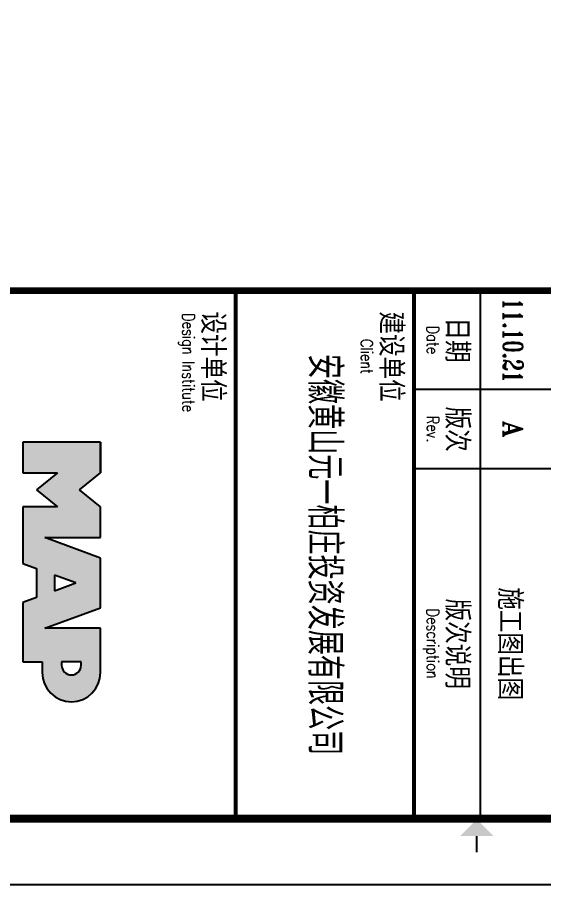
# Model space of a CAD drawing. Extents: x -395226 to -176901, y -140672 to 68263.
# Drawn here: x -322643 to -318658, y -140672 to -134103 of the extents above; entities that cross this region are included whole.
import ezdxf
from ezdxf.enums import TextEntityAlignment as Align

# ---------------------------------------------------------------- set-up
doc = ezdxf.new("R2010")
doc.units = 0
doc.header["$LTSCALE"] = 1000
doc.header["$MEASUREMENT"] = 0
doc.layers.get('0').update_dxf_attribs({"linetype": 'CONTINUOUS'})
doc.layers.add('图框', color=7, linetype='CONTINUOUS')
doc.styles.add('TKZ1_tjhts.shx', font='tjromant.shx', dxfattribs={"bigfont": 'tjhts.shx'})
doc.styles.add('TKZ2_tjkts.shx', font='tjromant.shx', dxfattribs={"bigfont": 'tjkts.shx'})

# ---------------------------------------------------------------- blocks, each defined once
blk = doc.blocks.new('A$C0731766E')
at = {"linetype": 'ByBlock', "lineweight": -2}
h = blk.add_hatch(color=0, dxfattribs=at)
edge = h.paths.add_edge_path()
edge.add_line((544, 1379), (0, 1379))
edge.add_line((0, 1379), (0, 0))
edge.add_line((0, 0), (544, 0))
edge.add_line((544, 0), (544, 615))
edge.add_line((544, 615), (847, 243))
edge.add_line((847, 243), (1150, 615))
edge.add_line((1150, 615), (1150, 0))
edge.add_line((1150, 0), (2154, 0))
edge.add_line((2154, 0), (2244, 243))
edge.add_line((2244, 243), (2757, 243))
edge.add_line((2757, 243), (2847, 0))
edge.add_line((2847, 0), (3900, 0))
edge.add_line((3900, 0), (3900, 345))
edge.add_line((3900, 345), (4093, 345))
edge.add_arc((4093, 862), 517, 270, 450)
edge.add_line((4093, 1379), (3305, 1379))
edge.add_line((3305, 1379), (3305, 393))
edge.add_line((3305, 393), (2941, 1379))
edge.add_line((2941, 1379), (2060, 1379))
edge.add_line((2060, 1379), (1694, 388))
edge.add_line((1694, 388), (1694, 1379))
edge.add_line((1694, 1379), (1150, 1379))
edge.add_line((1150, 1379), (847, 1006))
edge.add_line((847, 1006), (544, 1379))
edge.add_line((544, 1379), (0, 1379))
edge.add_line((0, 1379), (544, 1379))
edge = h.paths.add_edge_path(flags=16)
edge.add_arc((3961, 862), 173, 270, 450)
edge.add_line((3961, 1035), (3900, 1035))
edge.add_line((3900, 1035), (3900, 689))
edge.add_line((3900, 689), (3961, 689))
h.paths.add_polyline_path([(2500, 939), (2361, 561), (2640, 561)], flags=16)
at = {"color": 0, "linetype": 'ByBlock', "lineweight": -2}
for p, q in [((544, 1379), (0, 1379)), ((0, 1379), (0, 0)), ((544, 1379), (0, 1379)), ((0, 1379), (544, 1379)), ((847, 1006), (544, 1379)), ((1150, 1379), (847, 1006)), ((1694, 1379), (1150, 1379)), ((2060, 1379), (1694, 388)), ((1694, 388), (1694, 1379)), ((2941, 1379), (2060, 1379)), ((3305, 393), (2941, 1379)), ((4093, 1379), (3305, 1379)), ((3305, 1379), (3305, 393)), ((2500, 939), (2361, 561)), ((2640, 561), (2500, 939)), ((2500, 939), (2500, 939)), ((3961, 1035), (3900, 1035)), ((3900, 1035), (3900, 689)), ((3900, 689), (3961, 689)), ((544, 0), (544, 615)), ((544, 615), (847, 243)), ((847, 243), (1150, 615)), ((1150, 615), (1150, 0)), ((2361, 561), (2640, 561)), ((3900, 0), (3900, 345)), ((3900, 345), (4093, 345)), ((2154, 0), (2244, 243)), ((2244, 243), (2757, 243)), ((2757, 243), (2847, 0)), ((0, 0), (544, 0)), ((1150, 0), (2154, 0)), ((2847, 0), (3900, 0))]:
    blk.add_line(p, q, dxfattribs=at)
for centre, radius in [((4093, 862), 517), ((3961, 862), 173)]:
    blk.add_arc(centre, radius, 270, 90, dxfattribs=at)
blk = doc.blocks.new('TJAD_TK_A0')
at = {"layer": '图框'}
for p, q in [((2162, -441.7), (2162, 399.3)), ((2087, 340.66), (2087, 9.3)), ((2099, 340.66), (2099, 9.3)), ((2072, 19.3), (2152, 19.3)), ((2072, 9.3), (2152, 9.3))]:
    blk.add_line(p, q, dxfattribs=at)
at = {"layer": '图框', "const_width": 1.2}
blk.add_lwpolyline([(2152, -431.7), (2152, 389.3), (998, 389.3), (998, -431.7)], close=True, dxfattribs=at)
at = {"layer": '图框'}
for points, const_width in [([(2072, 389.3), (2072, -431.7)], 1), ([(2154.61, 18.8), (2157.11, 18.8)], 0.3), ([(2072, 9.3), (2152, 9.3)], 0.6), ([(2072, -17.7), (2152, -17.7)], 0.6)]:
    blk.add_lwpolyline(points, dxfattribs=dict(at, const_width=const_width))
blk.add_solid([(2154.61, 16.3), (2154.61, 21.3), (2152.11, 18.8)], dxfattribs=at)
at = {"xscale": 0.008533333340892568, "yscale": 0.008533333340892568, "zscale": 0.008533333340892568}
blk.add_blockref('A$C0731766E', (2094.95, -49.94), dxfattribs=at)
at = {"layer": '图框', "style": 'TKZ2_tjkts.shx'}
for s, p in [('日期', (2079.5, 15.84)), ('版次', (2093, 15.84)), ('版次说明', (2125.5, 15.84)), ('建设单位', (2082, 5.84)), ('设计单位', (2082, -21.16))]:
    blk.add_text(s, height=3.6, dxfattribs=at).set_placement(p, align=Align.MIDDLE_CENTER)
at = {"layer": '图框', "width": 0.8}
for s, height, style, p in [('Date', 1.8, 'TKZ2_tjkts.shx', (2079.5, 12.14)), ('Rev.', 1.8, 'TKZ2_tjkts.shx', (2093, 12.14)), ('Description', 1.8, 'TKZ2_tjkts.shx', (2125.5, 12.14)), ('Client', 1.8, 'TKZ2_tjkts.shx', (2082, 2.14)), ('安徽黄山元一柏庄投资发展有限公司', 5, 'TKZ1_tjhts.shx', (2112, -4.2)), ('Design Institute', 1.8, 'TKZ2_tjkts.shx', (2082.93, -24.86))]:
    blk.add_text(s, height=height, dxfattribs=dict(at, style=style)).set_placement(p, align=Align.MIDDLE_CENTER)

msp = doc.modelspace()

# ---------------------------------------------------------------- block references
at = {"layer": '图框', "xscale": 50, "yscale": 50, "zscale": 50, "rotation": 270}
msp.add_blockref('TJAD_TK_A0', (-320104.8, -32572.1), dxfattribs=at)

# ---------------------------------------------------------------- texts
at = {"layer": '图框', "style": 'TKZ1_tjhts.shx', "width": 0.7}
msp.add_text('11.10.21', height=150, rotation=270, dxfattribs=at).set_placement((-318890, -136551), align=Align.MIDDLE_CENTER)
at = {"layer": '图框', "style": 'TKZ1_tjhts.shx'}
for s, height, p in [('A', 150, (-318890, -137222.1)), ('施工图出图', 180, (-318913.7, -138847.1))]:
    msp.add_text(s, height=height, rotation=270, dxfattribs=at).set_placement(p, align=Align.MIDDLE_CENTER)

doc.saveas('drawing.dxf')
